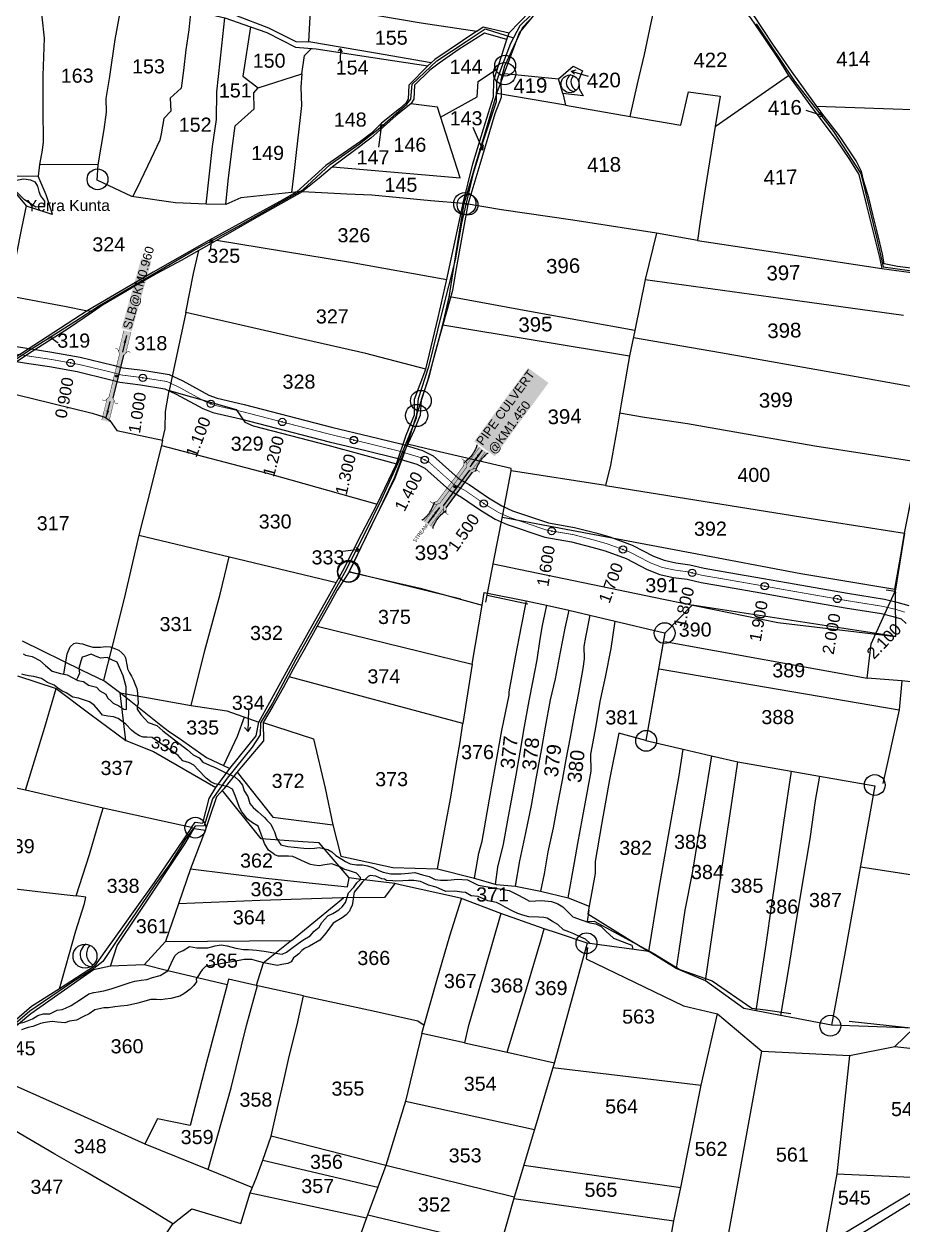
# Model space of a CAD drawing. Header units: millimetres. Extents: x 194974 to 210505, y 1603976 to 1614238.
# Drawn here: x 199234 to 200426, y 1610265 to 1611892 of the extents above; entities that cross this region are included whole.
import ezdxf
from ezdxf.enums import TextEntityAlignment as Align

# ---------------------------------------------------------------- set-up
doc = ezdxf.new("R2010")
doc.units = ezdxf.units.MM
doc.header["$LTSCALE"] = 15
doc.header["$PDMODE"] = 32
doc.header["$PDSIZE"] = 10
doc.linetypes.add('ACAD_ISO02W100', pattern=[15, 12, -3])
doc.linetypes.add('HIDDEN2', pattern=[0.1875, 0.125, -0.0625])
for name, color, linetype in [('BOUNDRY STONES', 240, 'Continuous'), ('CANAL1', 7, 'Continuous'), ('CS', 134, 'Continuous'), ('CSMark', 72, 'Continuous'), ('PLOTS', 7, 'Continuous'), ('PLOTS NO', 7, 'Continuous'), ('ROADS', 1, 'Continuous'), ('STREAMS', 4, 'Continuous'), ('STRUCTURE', 5, 'Continuous'), ('VILLAGE BOUNDRY', 5, 'Continuous'), ('wells', 7, 'Continuous')]:
    doc.layers.add(name, color=color, linetype=linetype)
doc.styles.get("Standard").update_dxf_attribs({"font": 'arial.ttf'})
doc.dimstyles.get("Standard").update_dxf_attribs({"dimtxt": 0.18, "dimasz": 0.18, "dimexe": 0.18, "dimexo": 0.0625, "dimgap": 0.09, "dimtad": 0, "dimtih": 1, "dimtoh": 1, "dimdec": 4, "dimzin": 0, "dimdsep": 46, "dimtxsty": 'Standard', "dimcen": 0.09, "dimadec": 0, "dimazin": 0, "dimtfac": 1, "dimtdec": 4, "dimtofl": 0, "dimtmove": 0, "dimatfit": 3, "dimfxl": 1, "dimtolj": 1, "dimtzin": 0, "dimarcsym": 0})

# ---------------------------------------------------------------- blocks, each defined once
blk = doc.blocks.new('SLB')
at = {"layer": 'STRUCTURE'}
h = blk.add_hatch(dxfattribs=at)
h.set_pattern_fill('DOTS', color=6, scale=20, angle=320.3722, style=0)
h.set_pattern_definition([(320.372247934, (-159.4327, -72.9564), (1.2786241598, 0.5641323054), [0, -1.25])])
h.paths.add_polyline_path([(769699.5, 1706871.1), (769699.5, 1706861.1), (769729.1, 1706861.1), (769732.1, 1706863.1), (769792.1, 1706863.1), (769795.1, 1706861.1), (769824.7, 1706861.1), (769824.7, 1706871.1), (769795.1, 1706871.1), (769792.1, 1706869.1), (769732.1, 1706869.1), (769729.1, 1706871.1)])
at = {"layer": 'STRUCTURE', "color": 6, "const_width": 0.628}
for points in [[(769726.1, 1706877.1), (769726.1, 1706873.1), (769732.1, 1706869.1), (769792.1, 1706869.1), (769798.1, 1706873.1), (769798.1, 1706877.1)], [(769726.1, 1706855.1), (769726.1, 1706859.1), (769732.1, 1706863.1), (769792.1, 1706863.1), (769798.1, 1706859.1), (769798.1, 1706855.1)]]:
    blk.add_lwpolyline(points, dxfattribs=at)
at = {"layer": 'STRUCTURE', "color": 6, "linetype": 'ACAD_ISO02W100', "ltscale": 0.5, "const_width": 0.5}
for points in [[(769699.5, 1706871.1), (769729.1, 1706871.1)], [(769699.5, 1706861.1), (769729.1, 1706861.1)], [(769795.1, 1706871.1), (769824.7, 1706871.1)], [(769795.1, 1706861.1), (769824.7, 1706861.1)]]:
    blk.add_lwpolyline(points, dxfattribs=at)
at = {"layer": 'STRUCTURE', "color": 6}
blk.add_lwpolyline([(769732.1, 1706863.1), (769792.1, 1706863.1)], dxfattribs=at)
blk.add_lwpolyline([(769732.1, 1706863.1), (769792.1, 1706863.1)], dxfattribs=at)
at = {"layer": 'STRUCTURE', "color": 0}
blk.add_circle((769762.1, 1706866.1), 1.24, dxfattribs=at)
for points in [[(769703.8, 1706866), (769726.7, 1706866)], [(769818.6, 1706865.8), (769795.7, 1706865.8)]]:
    blk.add_leader(points, dimstyle='Standard', override={"dimasz": 10, "dimgap": 0.09, "dimtad": 0}, dxfattribs=at)
blk = doc.blocks.new('SP')
at = {"layer": 'STRUCTURE'}
h = blk.add_hatch(dxfattribs=at)
h.set_pattern_fill('DASH', color=256, scale=8, style=0)
h.set_pattern_definition([(0, (0, 0), (1, 1), [1, -1])])
edge = h.paths.add_edge_path()
edge.add_spline(control_points=[(769825.7, 1706742.1), (769825.3, 1706741.8), (769823.8, 1706740.8), (769820.9, 1706740.3), (769817, 1706739.7), (769811.4, 1706738.9), (769804, 1706739.7), (769798.4, 1706741), (769795.6, 1706741.6)], knot_values=[0, 0, 0, 0, 1.613557, 5.24513, 8.624976, 13.470124, 22.190216, 30.746377, 30.746377, 30.746377, 30.746377], degree=3, periodic=0)
edge.add_line((769795.6, 1706741.6), (769792.6, 1706739.6))
edge.add_line((769792.6, 1706739.6), (769732.6, 1706739.6))
edge.add_line((769732.6, 1706739.6), (769729.6, 1706741.6))
edge.add_spline(control_points=[(769729.6, 1706741.6), (769726.9, 1706740.9), (769721.3, 1706739.5), (769713.9, 1706738.5), (769708.3, 1706739.1), (769704.4, 1706739.6), (769701.5, 1706740), (769700, 1706741), (769699.5, 1706741.3)], knot_values=[0, 0, 0, 0, 8.556161, 17.276253, 22.121402, 25.501247, 29.13282, 30.746377, 30.746377, 30.746377, 30.746377], degree=3, periodic=0)
edge.add_line((769699.5, 1706741.3), (769699.5, 1706722.1))
edge.add_spline(control_points=[(769699.5, 1706722.1), (769700, 1706722.4), (769701.4, 1706723.4), (769704.3, 1706724), (769708.2, 1706724.5), (769713.8, 1706725.3), (769721.2, 1706724.5), (769726.8, 1706723.3), (769729.6, 1706722.6)], knot_values=[0, 0, 0, 0, 1.613557, 5.24513, 8.624976, 13.470124, 22.190216, 30.746377, 30.746377, 30.746377, 30.746377], degree=3, periodic=0)
edge.add_line((769729.6, 1706722.6), (769732.6, 1706724.6))
edge.add_line((769732.6, 1706724.6), (769792.6, 1706724.6))
edge.add_line((769792.6, 1706724.6), (769795.6, 1706722.6))
edge.add_spline(control_points=[(769795.6, 1706722.6), (769798.4, 1706723.3), (769803.9, 1706724.8), (769811.3, 1706725.8), (769817, 1706725.1), (769820.9, 1706724.7), (769823.8, 1706724.2), (769825.2, 1706723.3), (769825.7, 1706723)], knot_values=[0, 0, 0, 0, 8.556161, 17.276253, 22.121402, 25.501247, 29.13282, 30.746377, 30.746377, 30.746377, 30.746377], degree=3, periodic=0)
edge.add_line((769825.7, 1706723), (769825.7, 1706742.1))
h.paths.add_polyline_path([(769764.2, 1706732.1, -1), (769761.1, 1706732.1, -1)], flags=0)
h.paths.add_polyline_path([(769761.1, 1706732.1, 1), (769764.2, 1706732.1, 1)], flags=16)
at = {"layer": 'STRUCTURE', "const_width": 0.628}
for points in [[(769726.6, 1706747.6), (769726.6, 1706743.6), (769732.6, 1706739.6), (769792.6, 1706739.6), (769798.6, 1706743.6), (769798.6, 1706747.6)], [(769726.6, 1706716.6), (769726.6, 1706720.6), (769732.6, 1706724.6), (769792.6, 1706724.6), (769798.6, 1706720.6), (769798.6, 1706716.6)]]:
    blk.add_lwpolyline(points, dxfattribs=at)
at = {"layer": 'STRUCTURE', "color": 3}
blk.add_lwpolyline([(769732.6, 1706724.6), (769792.6, 1706724.6)], dxfattribs=at)
blk.add_lwpolyline([(769732.6, 1706724.6), (769792.6, 1706724.6)], dxfattribs=at)
at = {"layer": 'STRUCTURE', "color": 0}
blk.add_circle((769762.6, 1706732.1), 1.55, dxfattribs=at)
at = {"layer": 'STRUCTURE'}
for points in [[(769699.5, 1706741.3), (769700.9, 1706740.5), (769704.4, 1706739.6), (769707.8, 1706739.2), (769712.6, 1706738.8), (769721.3, 1706739.7), (769729.6, 1706741.6)], [(769825.7, 1706742.1), (769824.3, 1706741.3), (769820.8, 1706740.3), (769817.5, 1706739.8), (769812.7, 1706739.2), (769804, 1706739.9), (769795.6, 1706741.6)], [(769825.7, 1706723), (769824.3, 1706723.8), (769820.8, 1706724.7), (769817.4, 1706725.1), (769812.6, 1706725.5), (769803.9, 1706724.6), (769795.6, 1706722.6)], [(769699.5, 1706722.1), (769700.9, 1706723), (769704.4, 1706724), (769707.7, 1706724.5), (769712.5, 1706725), (769721.2, 1706724.4), (769729.6, 1706722.6)]]:
    blk.add_spline(points, degree=3, dxfattribs=at)
at = {"layer": 'STRUCTURE', "color": 0}
blk.add_text('STREAM', height=5, dxfattribs=at).set_placement((769684.3, 1706732.1), align=Align.MIDDLE_CENTER)
for points in [[(769727.4, 1706732.1), (769700.8, 1706732.1)], [(769824.4, 1706732.1), (769800.5, 1706732.1)]]:
    blk.add_leader(points, dimstyle='Standard', override={"dimasz": 10, "dimgap": 0.09, "dimtad": 0}, dxfattribs=at)

msp = doc.modelspace()

# ---------------------------------------------------------------- linework, layer by layer
at = {"layer": 'BOUNDRY STONES', "color": 1}
for centre, radius in [((199886.1, 1611836), 14.1), ((199885.3, 1611825.1), 15.1), ((199333.4, 1611681.8), 14.1), ((199831.4, 1611648.7), 15.1), ((199835.1, 1611647.3), 14.1), ((199771.8, 1611381.5), 14.1), ((199766.1, 1611361.6), 15.1), ((199673.8, 1611150.2), 15.1), ((199673.4, 1611149.6), 14.1), ((200102.4, 1611066.5), 14.1), ((200077.3, 1610920.4), 14.1), ((200387.2, 1610860.5), 14.1), ((199466, 1610802.7), 14.1), ((199996.4, 1610646), 14.1), ((200326.9, 1610534.1), 14.1)]:
    msp.add_circle(centre, radius, dxfattribs=at)
at = {"layer": 'CANAL1', "color": 200}
for points in [[(199197.2, 1611459), (199243.2, 1611451.8), (199271.6, 1611447.6), (199309.9, 1611440.6), (199354.6, 1611430), (199367.6, 1611426.3), (199394.6, 1611422.9), (199430.6, 1611417.2), (199449.2, 1611408.4), (199484.4, 1611389.1), (199495.4, 1611384.9), (199532.1, 1611376.5), (199652.3, 1611345.4), (199701.8, 1611333.6), (199744.6, 1611323.1), (199773.9, 1611314.2), (199788.4, 1611306.7), (199822.3, 1611276.4), (199828.1, 1611273.1), (199837.5, 1611268.1), (199863.7, 1611249.8), (199881.6, 1611239), (199896.2, 1611232.5), (199944.8, 1611215.8), (199980.3, 1611209.9), (200009.1, 1611202.4), (200028, 1611196.9), (200058.3, 1611185.9), (200087, 1611171), (200101.6, 1611165.2), (200117.5, 1611161.9), (200136.7, 1611159.2), (200155.9, 1611154.5), (200189.5, 1611148.8), (200236.3, 1611140.6), (200278.1, 1611133.1), (200350.3, 1611120.6), (200400.3, 1611112.5), (200417.3, 1611108.5), (200433.3, 1611103.7)], [(199194.1, 1611439.2), (199240.2, 1611432), (199268.4, 1611427.9), (199305.8, 1611421.1), (199349.6, 1611410.6), (199363.6, 1611406.7), (199391.8, 1611403.1), (199424.7, 1611397.9), (199440.1, 1611390.6), (199476, 1611370.9), (199489.6, 1611365.7), (199527.4, 1611357.1), (199647.5, 1611326), (199697.1, 1611314.2), (199739.3, 1611303.8), (199766.4, 1611295.5), (199777, 1611290.1), (199810.5, 1611260.2), (199818.4, 1611255.6), (199827, 1611251), (199852.8, 1611233), (199872.4, 1611221.2), (199888.9, 1611213.9), (199939.9, 1611196.4), (199976.1, 1611190.3), (200003.8, 1611183.1), (200021.8, 1611177.9), (200050.2, 1611167.6), (200078.6, 1611152.8), (200095.8, 1611145.9), (200114, 1611142.1), (200133, 1611139.5), (200151.8, 1611134.9), (200186.1, 1611129.1), (200232.8, 1611120.9), (200274.7, 1611113.4), (200347, 1611100.8), (200396.4, 1611092.9), (200412.1, 1611089.2), (200422.9, 1611086), (200429.8, 1611079.4)]]:
    msp.add_lwpolyline(points, dxfattribs=at)
at = {"layer": 'CANAL1', "color": 1, "linetype": 'HIDDEN2', "ltscale": 4, "const_width": 1}
msp.add_lwpolyline([(199195.7, 1611449.1), (199241.7, 1611441.9), (199270, 1611437.7), (199307.8, 1611430.9), (199352.1, 1611420.3), (199365.6, 1611416.5), (199393.2, 1611413), (199427.6, 1611407.6), (199444.7, 1611399.5), (199480.2, 1611380), (199492.5, 1611375.3), (199529.7, 1611366.8), (199649.9, 1611335.7), (199699.5, 1611323.9), (199741.9, 1611313.4), (199770.1, 1611304.9), (199782.7, 1611298.4), (199816.4, 1611268.3), (199823.3, 1611264.3), (199832.3, 1611259.5), (199858.3, 1611241.4), (199877, 1611230.1), (199892.6, 1611223.2), (199942.3, 1611206.1), (199978.2, 1611200.1), (200006.5, 1611192.7), (200024.9, 1611187.4), (200054.3, 1611176.7), (200082.8, 1611161.9), (200098.7, 1611155.6), (200115.8, 1611152), (200134.8, 1611149.4), (200153.9, 1611144.7), (200187.8, 1611138.9), (200234.6, 1611130.7), (200276.4, 1611123.3), (200348.6, 1611110.7), (200398.4, 1611102.7), (200414.7, 1611098.9), (200428.1, 1611094.8)], dxfattribs=at)
at = {"layer": 'CS'}
for p in [(199296.9, 1611432.8), (199394.7, 1611412.7), (199487, 1611377.4), (199583.9, 1611352.8), (199680.9, 1611328.3), (199777, 1611301.4), (199857, 1611242.2), (199949.2, 1611204.9), (200045.8, 1611179.8), (200139.7, 1611148.2), (200238, 1611130.1), (200336.5, 1611112.8)]:
    msp.add_point(p, dxfattribs=at)
at = {"layer": 'PLOTS', "color": 0}
for points in [[(199520.5, 1611904.5), (199565.3, 1611887.1), (199602.4, 1611868.5), (199619.7, 1611868.3), (199622.8, 1611919.3), (199573.2, 1611927.6), (199582.4, 1611962.8), (199597.7, 1612021.9), (199603.7, 1612044.8), (199614.9, 1612088), (199623, 1612121.5), (199635.4, 1612168), (199635.2, 1612188.7), (199648.4, 1612239.9), (199658, 1612279.8)], [(199968, 1611782.2), (200055.7, 1611767.2), (200065.7, 1611811.3), (200075.2, 1611851.3), (200084.2, 1611894.1), (200093.9, 1611939.8), (200100.3, 1611969.6), (200080.5, 1611972.3), (200090.4, 1612013)], [(200149.8, 1611977.6), (200157.3, 1611970.4), (200176.1, 1611950.5), (200192.5, 1611931.1), (200218.4, 1611901.2), (200238.5, 1611871.3), (200257, 1611843.7), (200270.3, 1611822.7), (200297.1, 1611786.2), (200320.9, 1611754), (200334.7, 1611735.4), (200352.8, 1611708.7), (200365.6, 1611688.4), (200375.5, 1611648.1), (200384.2, 1611613.6), (200394.2, 1611573.9), (200396.8, 1611561), (200443.3, 1611554.4), (200461.3, 1611552.8), (200492, 1611548.3), (200496.6, 1611550.9), (200498.3, 1611558)], [(199252.4, 1611952), (199257.9, 1611902.2), (199261.1, 1611873.1), (199259.1, 1611822.8), (199259.4, 1611777), (199259.7, 1611732.6), (199258.5, 1611721.4), (199254.9, 1611701.8)], [(199231.3, 1611056.1), (199312.3, 1611016.1), (199343.3, 1611001.3), (199364.9, 1610984.9), (199419.4, 1610941.6), (199430.8, 1610932.6), (199442.9, 1610924.9), (199481, 1610897.8), (199513, 1610882.9), (199548.6, 1610927), (199552.2, 1610945.6), (199576.9, 1610990.8), (199597.3, 1611028.2), (199621.8, 1611071.7), (199648.4, 1611119.1), (199666.2, 1611150.8), (199691.9, 1611201.4), (199712.5, 1611241.5), (199738.9, 1611296.1), (199751.9, 1611335.1), (199763.3, 1611362.5), (199763.2, 1611383.5), (199778.7, 1611424.6), (199795.4, 1611494.5), (199806.7, 1611544.1), (199824.1, 1611626.2), (199829, 1611649.3), (199842.3, 1611702.9), (199856.9, 1611750.4), (199870.3, 1611793.7), (199870.8, 1611816.3), (199887.7, 1611870.2), (199891.6, 1611880.6), (199933.7, 1611923.7)], [(199334.1, 1611701.3), (199342.4, 1611749.2), (199345.6, 1611772.9), (199344.9, 1611791.6), (199350, 1611821.1), (199357.3, 1611871.2), (199366, 1611917.9)], [(199460.1, 1611911.5), (199457.2, 1611884.7), (199453.1, 1611857.3), (199450, 1611829.5), (199446.9, 1611805.2), (199431.9, 1611792), (199432.6, 1611774.3), (199423.2, 1611764.1), (199419.5, 1611743.3), (199418, 1611734.9), (199405.6, 1611709.1), (199391.5, 1611679.8), (199381.1, 1611658.4)], [(199449, 1611923.7), (199459.2, 1611911.7), (199506, 1611900.8), (199540.9, 1611888.7), (199562.9, 1611881.1), (199601.8, 1611860.8), (199629.7, 1611858.8), (199706.6, 1611847.1), (199781.4, 1611835.7), (199785.8, 1611839.9)], [(199622.8, 1611919.3), (199772.3, 1611894.1), (199847.8, 1611882.7), (199856.3, 1611888.7), (199891.6, 1611880.6)], [(199936.6, 1611916.1), (199909.7, 1611887.7), (199885.1, 1611835.3), (199880, 1611816.5), (199880.6, 1611792.9), (199871.9, 1611770.6), (199851.6, 1611701.9), (199835.7, 1611647.9), (199827.5, 1611603.4), (199818.7, 1611556.1), (199814.6, 1611531), (199790.4, 1611444.3), (199782.3, 1611412.1), (199772.1, 1611382.8), (199770.7, 1611361.8), (199762.8, 1611341.8), (199748.7, 1611311.4), (199735.6, 1611276.8), (199716.2, 1611235.3), (199701.2, 1611205), (199674.5, 1611149.4), (199770.8, 1611127.3), (199855, 1611104.5), (199857.7, 1611121.6), (199914.6, 1611110.2), (199942, 1611104.3), (199972.5, 1611097.7), (200001, 1611090.9), (200035.4, 1611082.6), (200096.3, 1611068.1)], [(199480.8, 1611648.2), (199489.2, 1611726.5), (199494.8, 1611762.8), (199495.2, 1611800.4), (199502.1, 1611863), (199506.2, 1611900.7)], [(200489.6, 1611554.7), (200418, 1611563.8), (200400.2, 1611567), (200397.8, 1611580.2), (200394, 1611595.5), (200389.9, 1611612.3), (200384.5, 1611634.1), (200379, 1611656.5), (200372.4, 1611679), (200369.2, 1611692.5), (200362.2, 1611706.7), (200343.2, 1611735.2), (200338.1, 1611742.5), (200318.8, 1611767.5), (200307.7, 1611781.7), (200290.4, 1611805.8), (200274.2, 1611828.3), (200249.2, 1611865.3), (200222.9, 1611904.7)], [(199888.2, 1611871.4), (199858, 1611880.1), (199823.9, 1611858.3), (199796.8, 1611839.4), (199784, 1611830), (199763, 1611809.7), (199762.4, 1611790.6), (199758, 1611784.2), (199738.2, 1611768.2), (199721.1, 1611753), (199703.9, 1611737.6), (199681.7, 1611721), (199652.2, 1611698.8), (199633.9, 1611683.3), (199611.1, 1611665.4), (199596.2, 1611664.1), (199527.8, 1611656.8), (199507.5, 1611647.9), (199480.8, 1611648.2), (199439.2, 1611650.1), (199382.4, 1611658.2), (199379.8, 1611658.6), (199332.8, 1611680.7), (199334.1, 1611701.3), (199254.9, 1611701.8), (199253, 1611686.3), (199205.5, 1611685.7)], [(199540.9, 1611888.7), (199530.5, 1611821.5), (199551.1, 1611805.7), (199610.4, 1611825), (199613.8, 1611849.9), (199623.7, 1611859.2)], [(199847.8, 1611882.7), (199790.7, 1611844.1), (199785.8, 1611839.9), (199710.2, 1611852.8), (199619.7, 1611868.3)], [(199781.4, 1611835.7), (199755.7, 1611809.7), (199754.7, 1611790.5), (199751.3, 1611785.3), (199742.6, 1611777.3), (199718.3, 1611757.9), (199705, 1611744.2), (199689.8, 1611733), (199642.8, 1611700.6), (199603.7, 1611664.8), (199580.6, 1611651.6), (199543.3, 1611631.4), (199484.5, 1611599), (199408.6, 1611556.1), (199319.2, 1611503.3), (199210.9, 1611432.9)], [(199798.6, 1611766), (199848.2, 1611793.7), (199849.7, 1611814.6), (199875.8, 1611832.3)], [(199885, 1611825.2), (199958.6, 1611818.3), (199978.5, 1611835.2), (199990.8, 1611829.1), (199986.2, 1611817), (199986.4, 1611804.3), (199991.9, 1611795.1), (199964.4, 1611798), (199958.6, 1611818.3)], [(199610.4, 1611825), (199609.2, 1611806.6), (199609.8, 1611781.8), (199608.3, 1611765.8), (199602.9, 1611718.4), (199600.5, 1611697.7), (199596.2, 1611664.1)], [(200055.7, 1611767.2), (200124.5, 1611755.1), (200134.6, 1611800.5), (200177.5, 1611794.6), (200171, 1611753.5), (200270.3, 1611822.7)], [(199507.5, 1611647.9), (199510.4, 1611679.9), (199515.9, 1611723.4), (199519.8, 1611754.3), (199545.6, 1611777.3), (199545.2, 1611798.9), (199551.1, 1611805.7)], [(199964.4, 1611798), (199968, 1611782.2), (199874.8, 1611798.1)], [(199652.2, 1611698.8), (199824.9, 1611683.7), (199794.3, 1611779.5), (199758, 1611784.2)], [(200308.4, 1611780.8), (200541.9, 1611772.9)], [(200171, 1611753.5), (200157.2, 1611669), (200150.3, 1611624.5), (200146.7, 1611598.8), (200091.5, 1611608.6), (199977.8, 1611626.3), (199881.3, 1611640.3), (199830.4, 1611649)], [(199205.5, 1611685.7), (199223.3, 1611661.7), (199236.7, 1611646), (199263.1, 1611637.4), (199271.4, 1611634.7), (199272.5, 1611634.4), (199263.6, 1611660.7), (199253, 1611686.3)], [(199326.5, 1611502.2), (199340.3, 1611511.5), (199379.5, 1611534.9), (199414.4, 1611554.6), (199447.2, 1611572.1), (199474.2, 1611587.6), (199497.4, 1611600.8), (199549.5, 1611630.5), (199611.1, 1611665.4), (199671.4, 1611662.3), (199705.2, 1611660.6), (199785.3, 1611652.9), (199829, 1611649.3), (199835.7, 1611647.9)], [(199236.7, 1611646), (199230.5, 1611615.7), (199223, 1611579), (199217.7, 1611546.3), (199214, 1611523.8), (199288.5, 1611509.6), (199319.8, 1611503.7)], [(199494.9, 1611599.4), (199676.5, 1611569.3), (199807.1, 1611545.8)], [(200091.5, 1611608.6), (200076, 1611546.1), (200285.5, 1611517), (200426, 1611497.4)], [(199778.7, 1611424.6), (199697.2, 1611445.8), (199591.5, 1611469.8), (199453.2, 1611501.2), (199463.3, 1611554.2), (199470.7, 1611585.5)], [(200146.7, 1611598.8), (200249.1, 1611583.6), (200340.3, 1611569.7), (200396.8, 1611561)], [(200076, 1611546.1), (200061.8, 1611477), (200054.7, 1611442.3), (200043.4, 1611377.4), (200037.8, 1611345), (200029, 1611294.1), (200022.1, 1611266.6), (200312.2, 1611220), (200427.5, 1611202), (200439.5, 1611261.3), (200445.9, 1611298.1), (200455.7, 1611324.2)], [(200061.8, 1611477), (199921.7, 1611502.3), (199818.6, 1611520.9), (199810.4, 1611522.4)], [(198982.9, 1611258.7), (199011.3, 1611287.1), (199083.1, 1611328.3), (199088.8, 1611347.7), (199109.7, 1611361.6), (199174.3, 1611401.8), (199239.7, 1611445.8), (199294, 1611480.1), (199326.5, 1611502.2), (199319.8, 1611503.7)], [(199453.2, 1611501.2), (199435, 1611416.5), (199430.5, 1611395.5), (199521.5, 1611369.7), (199533.2, 1611352.7), (199544.6, 1611347.5), (199645.8, 1611321.4), (199738.9, 1611296.1)], [(199801.4, 1611484.5), (200054.7, 1611442.3)], [(200059.9, 1611467.3), (200177.9, 1611446.8), (200336.7, 1611419), (200442.7, 1611399.8)], [(199106.1, 1611418.7), (199169.4, 1611403.9), (199174.3, 1611401.8), (199245.1, 1611384.4), (199326.2, 1611364.5), (199343.1, 1611359.4), (199350.2, 1611354.8), (199359.6, 1611341.3), (199421.7, 1611328.2), (199424.9, 1611343.4), (199425.5, 1611367.1), (199430.5, 1611395.5)], [(200445.9, 1611298.1), (200306, 1611319.9), (200205, 1611337.5), (200133.3, 1611350.1), (200074.9, 1611358.8), (200041.2, 1611364.7)], [(199421.7, 1611328.2), (199420.1, 1611320.7), (199563.6, 1611283.4), (199712.5, 1611241.5)], [(200022.1, 1611266.6), (199894.3, 1611286.6), (199894.3, 1611289.9), (199789.3, 1611314.2), (199753.6, 1611322.5)], [(199420.1, 1611320.7), (199400.1, 1611242), (199389.2, 1611199.2), (199512.2, 1611169.7), (199657.3, 1611135)], [(199859.8, 1611108.3), (199870.4, 1611162.5), (199882.6, 1611224.8), (199894.3, 1611286.6)], [(199460.7, 1610802.9), (199341, 1610829), (199235.8, 1610853.3), (199115.5, 1610879.3), (198961.3, 1610922.8), (198926.6, 1610927.3), (198860, 1610939.5), (198841.3, 1610944.1), (198805.9, 1610952.7), (198796.7, 1610954.9), (198769.3, 1610961.6), (198753, 1610965.5), (198768, 1611035.9), (198795.3, 1611053.2), (198803.2, 1611069), (198822.6, 1611110.7), (198831.7, 1611135.1), (198841.4, 1611178.8), (198851.9, 1611226.1), (198862.8, 1611272.6)], [(199882.4, 1611223.8), (200139, 1611175.2), (200287, 1611147.5), (200414.5, 1611125.9), (200421.9, 1611169.3), (200427.5, 1611202)], [(199389.2, 1611199.2), (199369.7, 1611113.6), (199352.7, 1611047.1), (199341.4, 1611002.8)], [(199371.8, 1610920.8), (199363.9, 1610985.7), (199402.4, 1610978.7), (199460.5, 1610968.2), (199478.9, 1611043), (199499.7, 1611119.4), (199511.8, 1611169.9)], [(199870, 1611160.6), (200101, 1611112.5), (200255.9, 1611080.7), (200416, 1611061.7), (200415.2, 1611120.9)], [(199674.5, 1611149.4), (199658.4, 1611124.8), (199649.1, 1611107.9), (199631.3, 1611075.9), (199613.6, 1611044), (199598.8, 1611017.5), (199584.9, 1610992.4), (199571.3, 1610967.3), (199558, 1610945.3), (199558.4, 1610920.5), (199528.6, 1610885.1), (199521.6, 1610876.8), (199504.5, 1610855.5), (199494.6, 1610844.4), (199485.6, 1610817.7), (199479.4, 1610798.7), (199464.7, 1610800.9), (199460.7, 1610802.9), (199465.6, 1610810.3), (199476.2, 1610808.6), (199484.8, 1610842.3), (199494, 1610857.3)], [(199861.7, 1611117.8), (199916.9, 1611106.2)], [(200414.6, 1611125.9), (200415.2, 1611120.9)], [(199631.3, 1611075.9), (199841.5, 1611024.2), (199855, 1611104.5)], [(199844.3, 1610734.2), (199850.5, 1610768.3), (199854.7, 1610784.4), (199864.9, 1610841.5), (199872.9, 1610886.7), (199881.5, 1610934.5), (199891.5, 1610982.5), (199891.3, 1610987), (199900.7, 1611036.1), (199905.2, 1611059.7), (199912.7, 1611099), (199914.9, 1611110.1)], [(199942, 1611104.3), (199936.1, 1611076.7), (199933.2, 1611058.4), (199928.9, 1611030.2), (199923.6, 1611002.3), (199918.3, 1610974.6), (199911.7, 1610939.8), (199906.2, 1610904.9), (199900.4, 1610873.7), (199895, 1610844.3), (199889.2, 1610812.9), (199883.2, 1610780.1), (199875.9, 1610749.2), (199872.5, 1610725.8)], [(199899.9, 1610723.3), (199906, 1610757.6), (199913.9, 1610795.7), (199921.6, 1610832.8), (199928.1, 1610869), (199935.6, 1610910.1), (199940.8, 1610938.9), (199947.5, 1610976.2), (199954.5, 1611004.5), (199961.3, 1611040.8), (199967.3, 1611073), (199972.7, 1611097.6)], [(200001, 1611090.9), (199995.2, 1611061.2), (199992.7, 1611048.3), (199993.4, 1611031.7), (199991.6, 1611018.6), (199985.4, 1610985.5), (199979.7, 1610955.1), (199974.2, 1610925.5), (199968.5, 1610895.3), (199963.3, 1610867.2), (199956.7, 1610832.1), (199951.1, 1610802.3), (199944.1, 1610770.1), (199938.9, 1610740), (199934.2, 1610716.5)], [(199971.5, 1610707.5), (199980.1, 1610755.5), (199984.7, 1610781), (199991, 1610815.5), (199996.7, 1610847.4), (200002.5, 1610879.2), (200002.4, 1610902.2), (200009.3, 1610940.9), (200015.1, 1610973.7), (200022, 1611006.9), (200030, 1611045.8), (200035.4, 1611082.6)], [(199841.5, 1611024.2), (199828.6, 1610943.8), (199593.2, 1611007.4)], [(199224.7, 1611008.4), (199277.2, 1610991.3), (199322.9, 1610957.2), (199371.8, 1610920.8), (199409.4, 1610905.8), (199494, 1610857.3), (199513, 1610882.9)], [(199235.8, 1610853.3), (199261.9, 1610939), (199277.2, 1610991.3)], [(199460.5, 1610968.2), (199508.6, 1610960.9), (199552.2, 1610945.6)], [(199532.2, 1610952.6), (199522.7, 1610926.4), (199504.4, 1610886.9)], [(199558, 1610945.3), (199626, 1610923.2), (199642.2, 1610856.3), (199652.3, 1610806.7), (199663.1, 1610764), (199733.6, 1610748.6), (199794.3, 1610746.9), (199804.8, 1610803.4), (199812.3, 1610843.9), (199819.4, 1610885.8), (199825, 1610919.1), (199828.6, 1610943.8)], [(200076.8, 1610920.8), (200040.4, 1610930.6), (200027.6, 1610867.8), (200016.8, 1610806.8), (200008, 1610756.6), (200008.2, 1610740.4), (200000, 1610696.2)], [(199522.6, 1610878), (199571.1, 1610817.1), (199652.3, 1610806.7)], [(199997.3, 1610646.2), (199957.1, 1610659.4), (199939.1, 1610665.3), (199880.4, 1610686.2), (199825.4, 1610706.9), (199745.4, 1610724.8), (199736.7, 1610726.8), (199687.2, 1610732.9), (199674.6, 1610734.5), (199634.1, 1610781.9), (199611.6, 1610783.3), (199555.1, 1610787.6), (199502.5, 1610853.3)], [(199081.2, 1610736.3), (199260.2, 1610715.3), (199304.4, 1610710.1), (199322.3, 1610766.1), (199335.9, 1610813), (199341, 1610829)], [(199460.7, 1610802.9), (199432.3, 1610761), (199410, 1610728.2), (199384, 1610691.6), (199360.4, 1610658.5), (199343.5, 1610634.7), (199329.4, 1610614.9), (199281.7, 1610584.2), (199303.8, 1610662.6), (199315.7, 1610699.9), (199317.4, 1610708.6), (199304.4, 1610710.1)], [(199479.4, 1610798.7), (199459.4, 1610746.7), (199443.1, 1610699.4), (199425.5, 1610648.1), (199396.8, 1610616.5), (199351.1, 1610614.7), (199327.7, 1610609.7), (199279.7, 1610576.1), (199242.9, 1610550.2), (199226.3, 1610536.1), (199185.2, 1610502.5), (199159.8, 1610480.8), (199145, 1610464.2), (199128.4, 1610445.5), (199097.8, 1610406.6), (199071.4, 1610372.9), (199062.2, 1610361.2), (199044.6, 1610337.1), (199017.2, 1610314.9)], [(199351.1, 1610614.7), (199360, 1610643), (199387.4, 1610684.1), (199410, 1610718), (199430.5, 1610748.8), (199452.1, 1610781.2), (199464, 1610801.3)], [(199459.4, 1610746.7), (199561.7, 1610734.2), (199628.8, 1610727), (199672.4, 1610722.4), (199674.6, 1610734.5)], [(199736.7, 1610726.8), (199722.4, 1610708), (199665.6, 1610707.6), (199553.9, 1610703.8), (199443.1, 1610699.4)], [(199425.5, 1610648.4), (199596.2, 1610649.8), (199667, 1610707.6)], [(199612.8, 1610574.8), (199706.9, 1610554.1), (199767.9, 1610540.8), (199776.3, 1610534.8), (199793.6, 1610595.2), (199811, 1610656), (199826.8, 1610706.3)], [(199880.4, 1610686.2), (199848.2, 1610574.8), (199836.1, 1610532.8), (199830.8, 1610510.7), (199773.1, 1610523.7), (199776.3, 1610534.8)], [(199889, 1610498.4), (199916.2, 1610588.8), (199934.9, 1610651), (199939.1, 1610665.3)], [(199596.2, 1610649.8), (199558, 1610618.7), (199548.5, 1610588.8)], [(199354.2, 1610194.8), (199370.9, 1610239.9), (199408.9, 1610225.8), (199435.5, 1610265.4), (199461.4, 1610286), (199527.6, 1610265.8), (199540.3, 1610307.4), (199548.8, 1610328.5), (199557.3, 1610351.9), (199569, 1610384.5), (199577.6, 1610422.8), (199585.8, 1610459.9), (199593.1, 1610492.4), (199604.1, 1610535.2), (199612.8, 1610574.8), (199548.5, 1610588.8), (199511, 1610597.1), (199509.3, 1610589.4), (199428.9, 1610608.4), (199396.8, 1610616.5)], [(199281.7, 1610584.2), (199244, 1610560.1), (199217.2, 1610537.1), (199149.2, 1610527), (199102.3, 1610497.5), (199065.1, 1610503.5), (199044, 1610517.7), (199016.6, 1610535.7)], [(199509.3, 1610589.4), (199494.2, 1610533.3), (199481, 1610484.3), (199459.1, 1610398.8), (199414.5, 1610407.7), (199397.5, 1610374.1)], [(199483.4, 1610339), (199514.4, 1610449.8), (199535.3, 1610534.5), (199550.2, 1610588.5)], [(199773.1, 1610523.7), (199750.9, 1610432), (199925.9, 1610393.3)], [(199830.8, 1610510.7), (199889, 1610498.4), (199952.8, 1610483.9)], [(199159.3, 1610480.3), (199217, 1610454.7), (199292.2, 1610421.4), (199397.5, 1610374.1), (199484.7, 1610338.5), (199543.3, 1610314.7)], [(199435.5, 1610265.4), (199398.8, 1610288), (199354.4, 1610314.2), (199316.7, 1610336.5), (199275.5, 1610359.9), (199228.6, 1610387.4), (199181.7, 1610415), (199129.1, 1610446.3)], [(199750.9, 1610432), (199724.3, 1610344.4), (199713.5, 1610315), (199698.3, 1610273.5), (199673.1, 1610204.9), (199650.8, 1610131.8)], [(199898.3, 1610301.6), (199724.3, 1610344.4), (199569, 1610384.5)], [(199557.3, 1610351.9), (199713.5, 1610315)], [(199540.3, 1610307.4), (199698.3, 1610273.5)], [(199699.9, 1610277.8), (199879.3, 1610234.6)]]:
    msp.add_lwpolyline(points, dxfattribs=at)
at = {"layer": 'PLOTS NO', "color": 0}
for points in [[(199659.9, 1611855.7), (199663, 1611859.3), (199665.3, 1611854.8)], [(199663, 1611859.3), (199662.2, 1611842.5)], [(199980.1, 1611824.4), (199975.5, 1611828.4), (199982.4, 1611830.3)], [(199975.5, 1611828.4), (199998.5, 1611821.9)], [(200316.8, 1611767.9), (200294.1, 1611775)], [(200312.8, 1611766.9), (200316.8, 1611767.9), (200313.2, 1611772.3)], [(199718.6, 1611756.3), (199714.5, 1611725.5)], [(199716.3, 1611750.3), (199718.6, 1611756.3), (199722.1, 1611754.6)], [(199855.9, 1611721.9), (199842.8, 1611752.2)], [(199850.7, 1611723.1), (199855.9, 1611721.9), (199856.8, 1611728.4)], [(199485.3, 1611595.5), (199487.8, 1611599.7), (199489.8, 1611597.3)], [(199487.8, 1611599.7), (199486.3, 1611586)], [(199267, 1611465.2), (199268.6, 1611468.4), (199272.5, 1611468.6)], [(199268.6, 1611468.4), (199279.9, 1611460)], [(200402.9, 1611125.3), (200414.9, 1611123.4), (200427.5, 1611202), (200414.9, 1611123.4), (200427.5, 1611202), (200440.4, 1611264.9), (200445.9, 1611298.1), (200607.3, 1611230.8), (200632.2, 1611231.3), (200908.4, 1611181.6), (200937.2, 1611301), (200952.2, 1611365.6), (201192.6, 1611374.9)], [(199666.1, 1611177.6), (199687.8, 1611180.4)], [(199683.7, 1611182.6), (199687.8, 1611180.4), (199684.5, 1611176.8)], [(200416, 1611061.7), (200416, 1611061.7), (200139.7, 1611104.5), (200102.4, 1611066.5), (200102.4, 1611066.5), (200076.8, 1610920.8), (200127.6, 1610909.3), (200165.9, 1610900), (200201.7, 1610891.9), (200273.9, 1610879.3), (200312.1, 1610872.5), (200387.2, 1610859.2), (200346.4, 1610629.9), (200328.4, 1610535), (200209.8, 1610557.3), (200157.5, 1610594.8), (200117.9, 1610611.9), (200081, 1610634.7), (199997.3, 1610646.2), (199953, 1610484.8), (199925.9, 1610393.3), (199898.3, 1610301.6), (199879.3, 1610234.6)], [(200096.3, 1611068.1), (200102.4, 1611066.7), (200076.8, 1610920.8), (200127.6, 1610909.3), (200165.9, 1610900), (200201.7, 1610891.9), (200273.9, 1610879.3), (200312.1, 1610872.5), (200387.2, 1610859.2), (200346.4, 1610629.9), (200328.4, 1610535), (200209.8, 1610557.3), (200157.5, 1610594.8), (200117.9, 1610611.9), (200081, 1610634.7), (199997.3, 1610646.2), (199953, 1610484.8), (199925.9, 1610393.3), (199898.3, 1610301.6), (199879.3, 1610234.6), (199858, 1610168.4), (199841.6, 1610105.4), (199758.5, 1610111.7)], [(199287.7, 1611011), (199292, 1611038.4), (199296.1, 1611047.9), (199301.1, 1611052.4), (199304.9, 1611053.4), (199309.2, 1611052.6), (199313, 1611051.9), (199319.3, 1611049.5), (199327.2, 1611047.6), (199334.3, 1611047.3), (199337.3, 1611047.2), (199344.5, 1611048.2), (199350.7, 1611047.8), (199357.9, 1611045), (199362.2, 1611043.3), (199366.2, 1611039.7), (199369.5, 1611036.7), (199371.3, 1611032.8), (199373.5, 1611021.2), (199374.1, 1611018.1), (199376.9, 1611012.6), (199379.3, 1611008), (199382.2, 1611002.5), (199383.9, 1610997.8), (199386.6, 1610991.2), (199387.5, 1610985), (199388.2, 1610978.5), (199388.6, 1610971.2), (199387.3, 1610967.1), (199387.2, 1610963.3), (199392.1, 1610956.3), (199398.2, 1610949.7), (199402.2, 1610945.3), (199414, 1610941.1), (199422, 1610933.9), (199455.3, 1610908.4), (199463.1, 1610901.5), (199471.3, 1610897.4), (199476.3, 1610891.4), (199485.3, 1610887.4), (199492.7, 1610884.2), (199508.4, 1610876.7), (199519.5, 1610871.4), (199525.1, 1610866.6), (199530, 1610860.2), (199532.1, 1610852.7), (199537, 1610844.9), (199540, 1610835.6), (199544.6, 1610830.1), (199551.1, 1610824.2), (199555.3, 1610820.4), (199559.6, 1610816.4), (199562.8, 1610812.8), (199568.3, 1610807.6), (199571.2, 1610801.4), (199573.2, 1610797), (199576.2, 1610788.3), (199582, 1610779.3), (199591.2, 1610777.1), (199599.9, 1610776.3), (199613.1, 1610775), (199620.5, 1610774.3), (199627.5, 1610775), (199633.9, 1610775.6), (199645.7, 1610773), (199651.2, 1610769.8), (199656.5, 1610764.7), (199664.7, 1610760), (199669.8, 1610757), (199676.1, 1610753.4), (199684.7, 1610752.3), (199692.5, 1610752.3), (199699.4, 1610750.7), (199706.7, 1610748.5), (199714.9, 1610744.8), (199720.7, 1610742.2), (199730.9, 1610740.1), (199740.7, 1610740), (199745.2, 1610740.1), (199755, 1610740.8), (199763.6, 1610742), (199773.9, 1610738.6), (199782.9, 1610736.5), (199791.3, 1610732.4), (199798.5, 1610731.4), (199807.7, 1610731.6), (199812.7, 1610731.7), (199821.2, 1610732.8), (199835, 1610732), (199842.2, 1610728.5), (199849.6, 1610724.9), (199891.6, 1610717.3), (199903.1, 1610711.4), (199911.1, 1610707.3), (199919, 1610703.2), (199935.2, 1610703.7), (199948.9, 1610702.6), (199957.3, 1610699.2), (199964.2, 1610695.4), (199970.7, 1610688.9), (199977.7, 1610681.7), (199989.3, 1610677.6), (200001.1, 1610673.5), (200008.9, 1610672.3), (200016.1, 1610668.5), (200023, 1610662), (200027.4, 1610657.9), (200033, 1610652.7), (200050.4, 1610646.2), (200057.9, 1610643.3), (200059.4, 1610637.7), (200059.4, 1610637.7)], [(199537.8, 1610932.9), (199538.6, 1610961.8)], [(199532.7, 1610938.3), (199537.8, 1610932.9), (199541.4, 1610939.5)], [(200081, 1610634.7), (200094.9, 1610720.6), (200112.7, 1610820.2), (200122.2, 1610873.4), (200127.6, 1610909.3)], [(200165.9, 1610900), (200155.4, 1610836.1), (200148.3, 1610793.4), (200139.7, 1610740.9), (200129.9, 1610690.9), (200121.9, 1610638.6), (200117.9, 1610611.9)], [(200157.5, 1610594.8), (200166.7, 1610657), (200175.1, 1610712.7), (200184.1, 1610773.5), (200194, 1610839.4), (200201.7, 1610891.9)], [(200273.9, 1610879.3), (200263.7, 1610809.7), (200255.4, 1610753.2), (200247.3, 1610698.4), (200239.4, 1610644.2), (200232.4, 1610596.8), (200225.9, 1610554.3)], [(200259.9, 1610547.9), (200270.5, 1610611.9), (200279.9, 1610668.6), (200289.4, 1610726), (200299.7, 1610787.7), (200306.9, 1610839.7), (200312.8, 1610872.4)], [(199794.3, 1610746.9), (199842.9, 1610734.6), (199873.7, 1610725.5), (199899.9, 1610723.3), (199934, 1610716.5), (199971.5, 1610707.5), (200000, 1610696.2), (199998.1, 1610685.6), (200052.1, 1610652.5), (200081, 1610634.7)], [(199999.5, 1610690.9), (199997.5, 1610675.6), (200006.6, 1610675.7), (200086.8, 1610632.3), (200122.9, 1610610.5), (200166.8, 1610595.1), (200220.4, 1610558), (200239, 1610555.6), (200273.5, 1610550.7)], [(199996.8, 1610630.7), (199997.8, 1610640), (199996.1, 1610624.7), (200127.8, 1610561), (200174.1, 1610550.1), (200234.1, 1610499.6), (200353, 1610493.7), (200414.5, 1610506.1), (200440.1, 1610531), (200328.4, 1610535)], [(200099.3, 1610182.6), (200114.9, 1610269.3), (200124.4, 1610314.9), (200151.9, 1610453.3), (200174.1, 1610550.1)], [(200352.4, 1610540.2), (200440.1, 1610531)], [(200174.2, 1610168.8), (200234.1, 1610499.6)], [(199950.8, 1610477.3), (200151.9, 1610453.3)], [(199911.3, 1610344.8), (200124.4, 1610314.9)]]:
    msp.add_lwpolyline(points, dxfattribs=at)
at = {"layer": 'PLOTS NO'}
for points in [[(200645.3, 1610401.2), (200629.9, 1610470.7), (200631, 1610501.6), (200610.4, 1610556.5), (200604.2, 1610620.6), (200590.2, 1610718.6), (200545.6, 1610878.2), (200513.1, 1610991.7), (200504.7, 1610992.9), (200423.9, 1611001.7), (200376.7, 1611005.6), (200382.3, 1611052), (200414.9, 1611123.4)], [(200102.7, 1611055.1), (200376.7, 1611005.6)], [(200094.9, 1611018.2), (200420.3, 1610962.5)], [(200423.9, 1611001.7), (200420.3, 1610962.5), (200398, 1610862.4)], [(200367.7, 1610749.6), (200582.4, 1610716.4)], [(200414.5, 1610506.1), (200536.5, 1610492.4), (200591.9, 1610488.2), (200621.7, 1610470.6), (200625.1, 1610421.5), (200616.4, 1610405.2), (200517.2, 1610355.9), (200468.7, 1610326.6), (200318.2, 1610235.6), (200192.8, 1610164.9), (200174.2, 1610168.8), (200099.3, 1610182.6), (199873.1, 1610215.4)], [(200353, 1610493.7), (200335.6, 1610333.2), (200318.2, 1610235.6)], [(199508.6, 1609830.2), (199526.2, 1609888), (199536.5, 1609894), (199753.7, 1610018.2), (199822.1, 1610027.4), (199893.3, 1610054.5), (199980.5, 1610083), (200107.4, 1610125.7), (200202.6, 1610160.2), (200264.5, 1610187.2), (200319.7, 1610221.4), (200487.9, 1610325.9), (200605.4, 1610385.2)], [(200335.6, 1610333.2), (200467.2, 1610327.3)], [(199897.8, 1610300), (200114.9, 1610269.3)]]:
    msp.add_lwpolyline(points, dxfattribs=at)
at = {"layer": 'ROADS'}
for points in [[(199936.1, 1611919.4), (199906.1, 1611890.1), (199893.5, 1611866.2), (199879.8, 1611830.4), (199874.2, 1611814.5), (199873.9, 1611786.8), (199856.2, 1611734.2), (199842.3, 1611688.5), (199826.8, 1611622.5), (199818.3, 1611572.7), (199800.4, 1611501.1), (199782, 1611427.7), (199768, 1611384.3), (199765.6, 1611357.8), (199740.7, 1611296.8), (199718, 1611247), (199695.2, 1611201.2), (199668.3, 1611148.1), (199637.7, 1611092.9), (199602.3, 1611030.5), (199570.5, 1610971.6), (199554.2, 1610944.9), (199553.8, 1610928.6), (199543, 1610911.9), (199509.3, 1610869.8), (199489.4, 1610841.8), (199477.8, 1610805.2), (199465.7, 1610804.9), (199452.9, 1610787.9), (199430.8, 1610752.8), (199411, 1610725.3), (199384.3, 1610685.9), (199362.4, 1610653.6), (199340.5, 1610621.2), (199328.6, 1610611.9), (199298.6, 1610592.6), (199241.6, 1610553.8), (199196.6, 1610515.2)], [(199008, 1611288.2), (199077.2, 1611327.7), (199089, 1611349.6), (199150, 1611389.3), (199237.6, 1611447.9), (199302.5, 1611488.9), (199335.9, 1611510.7), (199410.2, 1611554.1), (199461.4, 1611584), (199523.4, 1611617.7), (199585.9, 1611653), (199611.7, 1611667.6), (199649, 1611701.9), (199688.4, 1611729.9), (199716, 1611751.6), (199752.6, 1611783.6), (199758.1, 1611790.6), (199759.8, 1611811), (199793.4, 1611842.4), (199833.4, 1611868.8), (199858.9, 1611885.7), (199897.5, 1611873.8)]]:
    msp.add_lwpolyline(points, dxfattribs=at)
at = {"layer": 'ROADS', "color": 1}
msp.add_lwpolyline([(200226.4, 1611892.6), (200278.3, 1611815.1), (200331.3, 1611746.8), (200368.3, 1611689.6), (200390.6, 1611599.4), (200398.8, 1611563.1), (200450.5, 1611555.9), (200493.2, 1611551.6), (200493.6, 1611555.9), (200594.5, 1611535.9), (200744.5, 1611508.5), (200874.8, 1611484.7), (200985.4, 1611464.5), (201076.9, 1611458.5), (201170.2, 1611443.6), (201225.4, 1611380.8), (201256.7, 1611346.7), (201310.9, 1611312.2), (201344.9, 1611288.2), (201397.8, 1611244.8), (201460.9, 1611198.2), (201480.6, 1611189.5), (201578.7, 1611153.8)], dxfattribs=at)
at = {"layer": 'STREAMS'}
for points in [[(199216.1, 1611680.3), (199219.5, 1611680.5), (199225.8, 1611680.9), (199233.6, 1611682.7), (199242.3, 1611681.1), (199248.4, 1611678.5), (199251.8, 1611672.5), (199254, 1611665.5), (199255.9, 1611659.4), (199261.4, 1611652.2), (199261.3, 1611645), (199249.8, 1611643.9), (199234.5, 1611654.2), (199223.1, 1611665.5), (199216.8, 1611676.6), (199216.1, 1611680.3)], [(199232.6, 1611038.4), (199235.6, 1611036.5), (199244.8, 1611034.8), (199255, 1611029.5), (199262.9, 1611022.7), (199271.7, 1611015.1), (199283.3, 1611011.8), (199292.1, 1611010.1), (199306.8, 1611002.1), (199314.3, 1611000.9), (199321, 1610995.9), (199331.9, 1610993.2), (199336.4, 1610988.4), (199344.7, 1610983.6), (199347.1, 1610978.8), (199352.3, 1610973.6), (199354.5, 1610971.3), (199362.3, 1610967.9), (199369, 1610963.5), (199372.5, 1610962.8), (199372.3, 1610993.8), (199368, 1611008.6), (199359.9, 1611027.1), (199353.7, 1611030), (199346.3, 1611033.5), (199337.2, 1611032.7), (199329.8, 1611035.8), (199324.9, 1611037.9), (199315.6, 1611034.9), (199312.5, 1611033.9), (199310.9, 1611028.6), (199307.9, 1611018.3), (199309.1, 1611012.2), (199306.1, 1611005.9), (199304.7, 1611003.3)], [(199218.1, 1610535.1), (199234.1, 1610538.9), (199245.2, 1610543.6), (199252.5, 1610548), (199259.5, 1610550), (199268.5, 1610550.3), (199278.5, 1610555.1), (199285.5, 1610556.2), (199289.9, 1610558.1), (199297.7, 1610561.4), (199311.5, 1610570.6), (199321.8, 1610577.5), (199328.4, 1610579.2), (199334.4, 1610580.2), (199342.1, 1610581.4), (199352.1, 1610584), (199368.3, 1610589.6), (199377.7, 1610592.5), (199383.8, 1610594.4), (199392.5, 1610595.7), (199400.3, 1610596.9), (199408.1, 1610599.4), (199418.5, 1610602.4), (199424, 1610605.7), (199428.6, 1610608.4), (199435.4, 1610623.3), (199438.6, 1610629.2), (199443.1, 1610633.6), (199449.4, 1610636.3), (199458.2, 1610641.7), (199468.1, 1610639.6), (199483, 1610639.5), (199492.9, 1610642.4), (199501, 1610643.6), (199509.1, 1610642.6), (199520.7, 1610639.4), (199531.5, 1610637.6), (199538.3, 1610637.4), (199548.8, 1610636.7), (199559.3, 1610635), (199567.4, 1610633.7), (199574.9, 1610632.5), (199583.8, 1610631), (199589.4, 1610633.7), (199596.8, 1610639.1), (199605.5, 1610645.6), (199611.6, 1610650.3), (199621.9, 1610655.8), (199627.1, 1610662.4), (199634.1, 1610667.6), (199637.6, 1610674.2), (199645.5, 1610683.2), (199652.5, 1610686.3), (199660.7, 1610691.1), (199665.2, 1610695.1), (199669.4, 1610701.4), (199670.7, 1610704), (199673.9, 1610714.2), (199681.1, 1610722), (199684.9, 1610727.7), (199689.9, 1610732.6), (199690.1, 1610735), (199684.5, 1610741.1), (199675, 1610744.1), (199667.4, 1610746.5), (199661.8, 1610749.5), (199651, 1610753.4), (199641.5, 1610752.3), (199633.8, 1610750.7), (199627, 1610751.9), (199622, 1610752.8), (199614.8, 1610756.1), (199608.9, 1610758.8), (199598.4, 1610763.6), (199592.4, 1610763.8), (199583.5, 1610763.9), (199578.3, 1610764), (199573.8, 1610765.8), (199571.6, 1610767.8), (199565, 1610772.3), (199562.5, 1610776.8), (199559.9, 1610781.3), (199554.8, 1610795), (199551.2, 1610804.6), (199543.6, 1610809.2), (199536.3, 1610814.6), (199532.7, 1610819.5), (199529.1, 1610824), (199525.9, 1610830.1), (199523.2, 1610837.5), (199520, 1610846.4), (199516.2, 1610854.7), (199510.5, 1610858), (199496.8, 1610861.1), (199492.4, 1610862.1), (199487, 1610864.7), (199480.5, 1610869.6), (199470, 1610881.2), (199463.9, 1610887.5), (199458.2, 1610890.7), (199449.2, 1610893.1), (199442.5, 1610900.3), (199407.6, 1610925.1), (199400.3, 1610925.6), (199395.1, 1610925.6), (199390.5, 1610927.4), (199384.6, 1610930.7), (199379.4, 1610934.9), (199371.7, 1610943), (199361.2, 1610950.5), (199355, 1610953.1), (199347.3, 1610953.8), (199340.3, 1610955), (199334.5, 1610962), (199328.9, 1610968.6), (199322.5, 1610973.1), (199307.4, 1610978.3), (199299.8, 1610979.7), (199290.8, 1610985.7), (199285.1, 1610988.4), (199279.7, 1610991.9), (199274.6, 1610995.9), (199265.4, 1610999.6), (199257.2, 1611005), (199246.8, 1611007.7), (199239.7, 1611008.6), (199234, 1611009.9), (199230.9, 1611010.6)], [(200001.3, 1610645.7), (199995.1, 1610651.4), (199988.5, 1610654.3), (199979, 1610658.6), (199972.2, 1610661.6), (199965.3, 1610664.2), (199957.4, 1610671.5), (199950.4, 1610675.5), (199942.9, 1610679.8), (199938.6, 1610680.9), (199931.5, 1610681.2), (199918.4, 1610681.7), (199910.2, 1610684.1), (199903.1, 1610686.2), (199896.7, 1610689.5), (199886.3, 1610694.9), (199879.6, 1610698.4), (199874.5, 1610701), (199862.8, 1610703.5), (199849.7, 1610709.4), (199840.2, 1610710.4), (199832.5, 1610714.6), (199827.5, 1610715.2), (199817.9, 1610716.4), (199805.8, 1610716), (199792.4, 1610721.8), (199782.2, 1610724.8), (199775.5, 1610727.9), (199771.3, 1610729.8), (199762.1, 1610731.2), (199755.1, 1610731.1), (199747.3, 1610730.6), (199737.8, 1610730), (199733.6, 1610730.4), (199725.3, 1610731.2), (199722.3, 1610732.7), (199718.7, 1610733.4), (199710.6, 1610736.7), (199703.1, 1610738), (199700.4, 1610736.4), (199699.1, 1610735.2), (199692.8, 1610729.3), (199689.3, 1610725), (199685.3, 1610720), (199681.5, 1610715.4), (199680.6, 1610709.8), (199679.5, 1610703), (199678.5, 1610697.3), (199676.3, 1610693.1), (199674.9, 1610689.3), (199670.4, 1610684.6), (199665.1, 1610680.2), (199652.7, 1610673), (199643.1, 1610659.4), (199634.6, 1610649.9), (199621, 1610641.8), (199614.2, 1610639), (199610.4, 1610636.3), (199606.4, 1610631.5), (199602.4, 1610628.5), (199599.3, 1610626.3), (199595.9, 1610620.6), (199591.4, 1610618.6), (199583.1, 1610617), (199576.8, 1610615.7), (199559.1, 1610619.6), (199552.1, 1610621.2), (199542.5, 1610623.8), (199532.2, 1610623.7), (199525.3, 1610622.6), (199479.6, 1610614.3), (199475.3, 1610610), (199473.2, 1610606.5), (199470.4, 1610602.4), (199467.3, 1610597.7), (199467.4, 1610593.8), (199463.9, 1610588.6), (199459.2, 1610583.6), (199453.5, 1610579.6), (199450.2, 1610577.2), (199444.8, 1610574.4), (199432.9, 1610571.2), (199425.3, 1610570.1), (199419.1, 1610569.3), (199413.4, 1610569.6), (199405.5, 1610569.6), (199394.3, 1610566.5), (199388.2, 1610564.9), (199374.2, 1610561.5), (199364.6, 1610560.6), (199356.7, 1610559.9), (199348.1, 1610558.4), (199341.9, 1610558.4), (199337.8, 1610557.5), (199329.9, 1610555.5), (199321.9, 1610550.2), (199314.2, 1610546.4), (199304.9, 1610541.8), (199295.3, 1610540.4), (199289, 1610538.1), (199279.2, 1610538.7), (199271.9, 1610539.8), (199262.2, 1610538.6), (199255.9, 1610537.3), (199251.4, 1610535.3), (199245.7, 1610532.9), (199239.3, 1610531.8), (199235.2, 1610530.4), (199230.1, 1610528.7)]]:
    msp.add_lwpolyline(points, dxfattribs=at)
at = {"layer": 'VILLAGE BOUNDRY', "color": 6}
msp.add_lwpolyline([(199825.9, 1611112.4), (199674.5, 1611149.4), (199705.8, 1611213.7), (199727.8, 1611258.4), (199736.3, 1611275.9), (199748.1, 1611307.5), (199753.4, 1611321.8), (199768.6, 1611369.5), (199781.3, 1611409), (199793.7, 1611455.8), (199801.5, 1611485.1), (199810.3, 1611521.8), (199819.4, 1611579.2), (199826.5, 1611624.3), (199830.4, 1611649), (199844.8, 1611697.8), (199860.7, 1611750.8), (199875.2, 1611799.5), (199889.9, 1611838.4), (199905.4, 1611880.3), (199931.4, 1611911.7)], dxfattribs=at)
at = {"layer": 'wells'}
for centre, radius in [((199974, 1611811.2), 12.1), ((199316.4, 1610628.4), 16.2)]:
    msp.add_circle(centre, radius, dxfattribs=at)
for centre, radius, start, end in [((199981.1, 1611812.9), 12.1, 120.2343, 265.5526), ((199987.3, 1611813.7), 12.1, 134.1729, 246.4123), ((199326, 1610630.4), 16.2, 118.8273, 264.1457), ((199334.4, 1610631.4), 16.1, 132.7659, 245.0054)]:
    msp.add_arc(centre, radius, start, end, dxfattribs=at)

# ---------------------------------------------------------------- block references
at = {"layer": 'STRUCTURE', "color": 0}
for name, p, rotation in [('SLB', (1672698.5, 455908.1, 100), 76.16812263970726), ('SP', (1111597.1, -24011.1, 100), 53.41878998662139), ('SLB', (1111705, -24090.5, 100), 53.41878998662139)]:
    msp.add_blockref(name, p, dxfattribs=dict(at, rotation=rotation))

# ---------------------------------------------------------------- texts
at = {"layer": 'CSMark', "color": 1}
for s, rotation, p in [('0.900', 79.6804, (199293.3, 1611413.2)), ('1.000', 81.1196, (199391.6, 1611393)), ('1.100', 69.0588, (199479.9, 1611358.7)), ('1.200', 75.4918, (199578.9, 1611333.4)), ('1.300', 76.6009, (199676.2, 1611308.9)), ('1.400', 62.9314, (199767.9, 1611283.6)), ('1.500', 55.0887, (199845.6, 1611225.8)), ('1.600', 80.479, (199945.9, 1611185.2)), ('1.700', 70.0552, (200039, 1611161)), ('1.800', 76.2376, (200135, 1611128.7)), ('1.900', 79.8931, (200234.5, 1611110.4)), ('2.000', 80.1288, (200333.1, 1611093.1)), ('2.100', 46.2003, (200419, 1611075.9))]:
    msp.add_text(s, height=16, rotation=rotation, dxfattribs=at).set_placement(p, align=Align.MIDDLE_RIGHT)
at = {"layer": 'PLOTS NO', "color": 0}
for s, height, rotation, p in [('155', 19.12, 0.279, (199709.4, 1611864.2)), ('153', 19.12, 0.279, (199380.2, 1611825.3)), ('150', 19.12, 0.279, (199543.8, 1611833)), ('154', 19.12, 0.279, (199656.3, 1611823.7)), ('144', 19.12, 0.279, (199810.8, 1611824.8)), ('422', 19.82, 1.6859, (200141.6, 1611833)), ('414', 19.82, 1.6859, (200335.2, 1611834.6)), ('163', 19.12, 0.279, (199283.6, 1611812.7)), ('420', 19.82, 1.6859, (199997, 1611805.5)), ('151', 19.12, 0.279, (199497.9, 1611792.7)), ('419', 19.82, 1.6859, (199897.4, 1611798.2)), ('416', 19.82, 1.6859, (200242.4, 1611768.4)), ('152', 19.12, 0.279, (199443.5, 1611746.2)), ('148', 19.12, 0.279, (199653.8, 1611753.1)), ('143', 19.12, 0.279, (199810.9, 1611754.9)), ('146', 19.12, 0.279, (199734.7, 1611719)), ('149', 19.12, 0.279, (199541.8, 1611707.9)), ('147', 19.12, 0.279, (199684.7, 1611701.9)), ('418', 19.82, 1.6859, (199997.3, 1611691.1)), ('145', 19.12, 0.279, (199722.5, 1611664.7)), ('417', 19.82, 1.6859, (200236.7, 1611674.2)), ('Yerra Kunta', 15.122, 0.279, (199237.5, 1611638.5)), ('326', 19.12, 0.279, (199658.8, 1611596.4)), ('324', 19.12, 0.279, (199326.4, 1611584)), ('325', 19.12, 0.279, (199482.3, 1611568.5)), ('396', 19.82, 1.6859, (199941.9, 1611553.8)), ('397', 19.82, 1.6859, (200240.7, 1611544.5)), ('327', 19.12, 0.279, (199629.5, 1611486.3)), ('395', 19.82, 1.6859, (199904.3, 1611474.5)), ('398', 19.82, 1.6859, (200241.8, 1611466.3)), ('319', 19.12, 0.279, (199278.9, 1611453.4)), ('318', 19.12, 0.279, (199383.5, 1611449.9)), ('328', 19.12, 0.279, (199584.3, 1611397.8)), ('399', 19.82, 1.6859, (200230.3, 1611372)), ('394', 19.82, 1.6859, (199943.9, 1611349.6)), ('329', 19.12, 0.279, (199514, 1611313.7)), ('400', 19.12, 0.279, (200201, 1611271.3)), ('317', 19.12, 0.279, (199251, 1611205.8)), ('330', 19.12, 0.279, (199552, 1611208.2)), ('392', 19.12, 0.279, (200142.1, 1611198.4)), ('333', 19.12, 0.279, (199623.6, 1611159.6)), ('393', 19.82, 1.6859, (199763.7, 1611165.3)), ('391', 19.12, 0.279, (200076.1, 1611121.7)), ('375', 19.12, 0.279, (199713.7, 1611078.8)), ('331', 19.12, 0.279, (199417.5, 1611069.1)), ('390', 19.12, 0.279, (200121.5, 1611061.6)), ('332', 19.12, 0.279, (199540.2, 1611057)), ('374', 19.12, 0.279, (199699.4, 1610998.2)), ('389', 19.12, 0.279, (200248.3, 1611006.4)), ('334', 19.12, 0.279, (199515.5, 1610962.4)), ('335', 19.12, 0.279, (199453.7, 1610928.8)), ('381', 19.12, 0.279, (200022, 1610942.6)), ('388', 19.12, 0.279, (200233.5, 1610943)), ('336', 16.18, 344.0817, (199404.8, 1610911.9)), ('377', 19.12, 83.5612, (199898.4, 1610881.5)), ('378', 19.12, 83.5612, (199927.7, 1610879.6)), ('376', 19.12, 0.279, (199826.4, 1610895.5)), ('379', 19.12, 83.5612, (199957.4, 1610870.4)), ('380', 19.12, 83.5612, (199989.1, 1610862.7)), ('337', 19.12, 0.279, (199337.5, 1610874)), ('372', 19.12, 0.279, (199569.5, 1610856.5)), ('373', 19.12, 0.279, (199709.9, 1610858.8)), ('339', 19.12, 0.279, (199203.7, 1610767.9)), ('383', 19.12, 0.279, (200115.1, 1610773.8)), ('382', 19.12, 0.279, (200040.8, 1610765.7)), ('362', 19.12, 0.279, (199526.7, 1610748.4)), ('384', 19.12, 0.279, (200138.1, 1610732.9)), ('338', 19.12, 0.279, (199345.8, 1610714.1)), ('363', 19.12, 0.279, (199540.8, 1610709.6)), ('371', 19.12, 0.279, (199846.8, 1610702.5)), ('385', 19.12, 0.279, (200191.7, 1610714.3)), ('386', 19.12, 0.279, (200238.9, 1610685.9)), ('387', 19.12, 0.279, (200298.1, 1610694.9)), ('364', 19.12, 0.279, (199516.9, 1610671.4)), ('361', 19.12, 0.279, (199385.3, 1610659.4)), ('365', 19.12, 0.279, (199479.3, 1610612.6)), ('366', 19.12, 0.279, (199685.7, 1610616.3)), ('367', 19.12, 0.279, (199803.1, 1610585.1)), ('368', 19.12, 0.279, (199866.1, 1610579)), ('369', 19.12, 0.279, (199926.1, 1610575.5)), ('563', 19.12, 0.279, (200044.7, 1610536.9)), ('345', 19.12, 0.279, (199204.9, 1610493.8)), ('360', 19.12, 0.279, (199351.2, 1610496.6)), ('354', 19.12, 0.279, (199830, 1610445.7)), ('358', 19.12, 0.279, (199525.9, 1610424.2)), ('355', 19.12, 0.279, (199650.6, 1610439.2)), ('564', 19.12, 0.279, (200021.7, 1610415.1)), ('546', 19.12, 0.279, (200409.3, 1610411.5)), ('348', 19.12, 0.279, (199301.2, 1610361)), ('359', 19.12, 0.279, (199446.2, 1610373.5)), ('353', 19.12, 0.279, (199809.6, 1610348.6)), ('562', 19.12, 0.279, (200143, 1610357.4)), ('561', 19.12, 0.279, (200253.2, 1610349.7)), ('356', 19.12, 0.279, (199621.5, 1610339.9)), ('347', 19.12, 0.279, (199242.5, 1610306.1)), ('357', 19.12, 0.279, (199609.7, 1610307.1)), ('565', 19.12, 0.279, (199993.7, 1610302)), ('352', 19.12, 0.279, (199767.8, 1610282)), ('545', 19.12, 0.279, (200337.2, 1610291.3))]:
    msp.add_text(s, height=height, rotation=rotation, dxfattribs=at).set_placement(p)
at = {"layer": 'STRUCTURE', "color": 5, "char_height": 12, "attachment_point": 1, "bg_fill": 1, "box_fill_scale": 1.1, "bg_fill_color": 7, "bg_fill_true_color": 16777215, "bg_fill_transparency": 0}
for s, insert, width, rotation in [('SLB@KM0.960', (199367.4, 1611480.7), 96.041, 74.2553), ('PIPE CULVERT\\P@KM1.450', (199845.9, 1611326.9), 120.889, 53.8084)]:
    msp.add_mtext(s, dxfattribs=dict(at, insert=insert, width=width, rotation=rotation))

doc.saveas('drawing.dxf')
